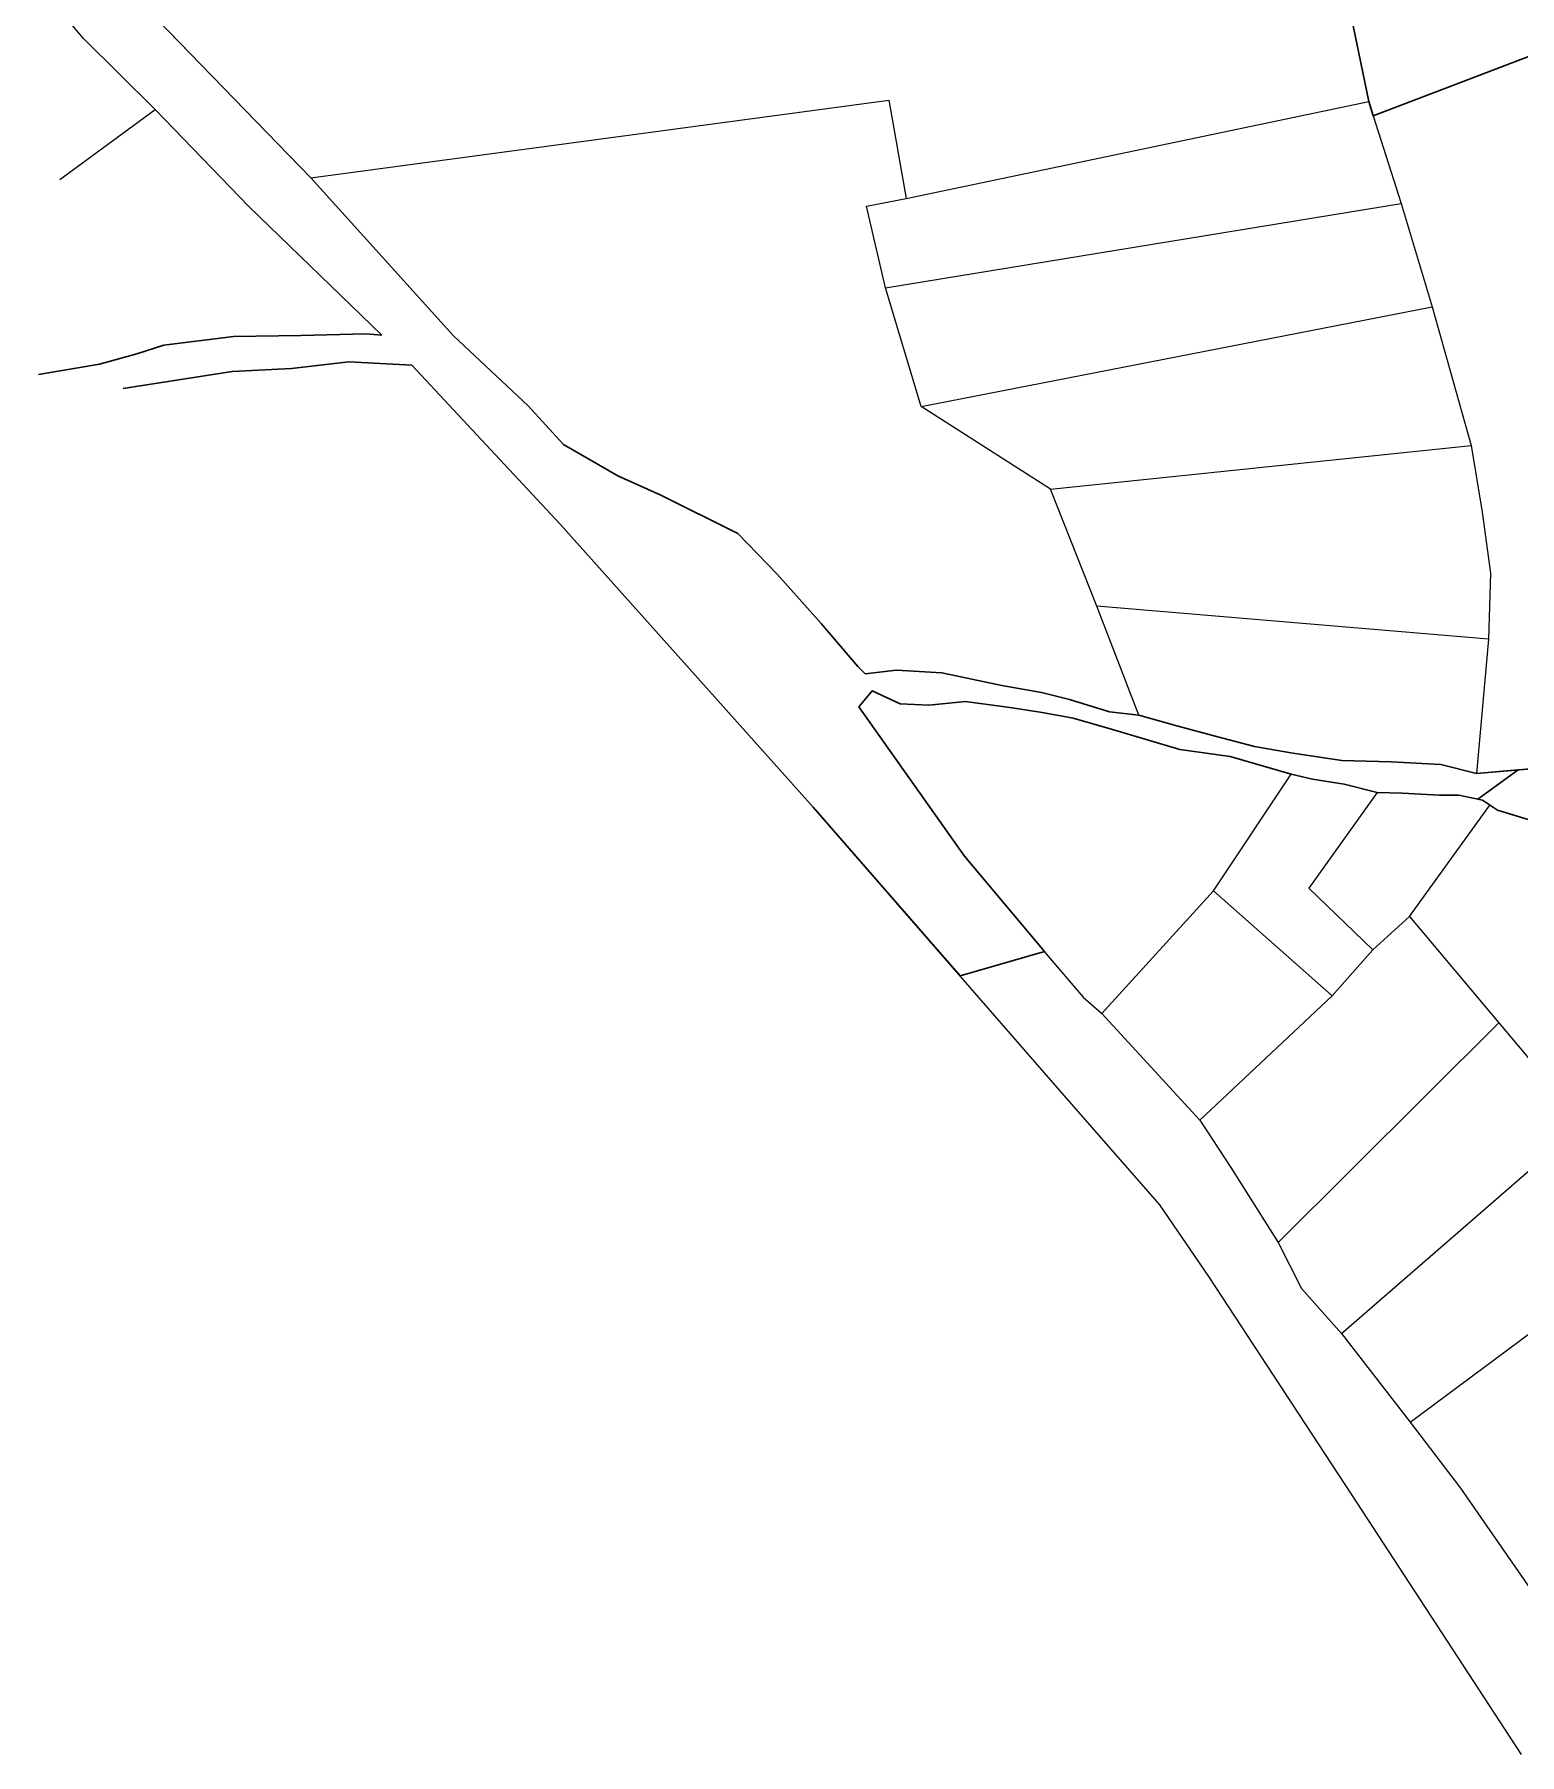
# Model space of a CAD drawing. Header units: millimetres. Extents: x 605783 to 626520, y 1302882 to 1324778.
# Drawn here: x 623377 to 623903, y 1322930 to 1323540 of the extents above; entities that cross this region are included whole.
import ezdxf

# ---------------------------------------------------------------- set-up
doc = ezdxf.new("R2010")
doc.units = ezdxf.units.MM
doc.layers.add('2', color=7, linetype='Continuous')
doc.layers.add('CVL_CUADCON_TIT', color=1, linetype='Continuous')

msp = doc.modelspace()

# ---------------------------------------------------------------- linework, layer by layer
at = {"layer": '2', "color": 1, "linetype": 'Continuous', "lineweight": 15}
for p, q in [((623849.40079, 1323515.75393), (623824.81079, 1323634.77693)), ((623394.01579, 1323538.03393), (623376.68579, 1323558.81493)), ((623404.08779, 1323561.44193), (623474.63779, 1323488.73493)), ((623419.48079, 1323512.95693), (623394.01579, 1323538.03393)), ((623850.88979, 1323510.66393), (623918.83679, 1323536.58693)), ((623474.63779, 1323488.73493), (623679.33579, 1323516.20893)), ((623679.33579, 1323516.20893), (623685.44879, 1323481.37493)), ((623685.44879, 1323481.37493), (623849.40079, 1323515.75393)), ((623849.40079, 1323515.75393), (623850.88979, 1323510.66393)), ((623385.71479, 1323488.09293), (623419.48079, 1323512.95693)), ((623850.88979, 1323510.66393), (623860.83679, 1323479.61093)), ((623671.46979, 1323478.68093), (623685.44879, 1323481.37493)), ((623678.12979, 1323449.68393), (623671.46979, 1323478.68093)), ((623678.12979, 1323449.68393), (623860.83679, 1323479.61093)), ((623860.83679, 1323479.61093), (623871.76079, 1323442.96293)), ((623690.79579, 1323407.69193), (623678.12979, 1323449.68393)), ((623690.79579, 1323407.69193), (623871.76079, 1323442.96293)), ((623871.76079, 1323442.96293), (623885.64879, 1323393.85293)), ((623736.54479, 1323378.41493), (623690.79579, 1323407.69193)), ((623736.54479, 1323378.41493), (623885.64879, 1323393.85293)), ((623885.64879, 1323393.85293), (623889.55179, 1323370.20793)), ((623753.01979, 1323336.90293), (623736.54479, 1323378.41493)), ((623889.55179, 1323370.20793), (623892.45379, 1323348.60193)), ((623892.45379, 1323348.60193), (623891.78979, 1323325.24293)), ((623891.78979, 1323325.24293), (623753.01979, 1323336.90293)), ((623767.91779, 1323298.31493), (623753.01979, 1323336.90293)), ((623891.78979, 1323325.24293), (623887.52879, 1323277.59893)), ((623794.28579, 1323236.13393), (623821.79479, 1323277.39293)), ((623852.27379, 1323270.88193), (623828.04479, 1323237.04693)), ((623863.80379, 1323227.02893), (623892.26279, 1323266.43293)), ((623754.82579, 1323192.56793), (623794.28579, 1323236.13393)), ((623836.31079, 1323198.91293), (623794.28579, 1323236.13393)), ((623828.04479, 1323237.04693), (623850.82479, 1323215.12793)), ((623850.82479, 1323215.12793), (623863.80379, 1323227.02893)), ((623863.80379, 1323227.02893), (623895.42179, 1323189.33093)), ((623836.31079, 1323198.91293), (623850.82479, 1323215.12793)), ((623789.47079, 1323154.81593), (623836.31079, 1323198.91293)), ((623754.82579, 1323192.56793), (623789.47079, 1323154.81593)), ((623817.28279, 1323111.45193), (623895.42179, 1323189.33093)), ((623895.42179, 1323189.33093), (623925.26879, 1323153.67193)), ((623839.72679, 1323079.25193), (623925.26879, 1323153.67193)), ((623863.94479, 1323047.81793), (623956.63679, 1323116.73893)), ((623839.72679, 1323079.25193), (623863.94479, 1323047.81793))]:
    msp.add_line(p, q, dxfattribs=at)
for points in [[(623499.69979, 1323432.91193), (623452.59279, 1323478.50193), (623419.48079, 1323512.95693)], [(623474.63779, 1323488.73493), (623525.08079, 1323432.73693), (623551.55979, 1323407.91893), (623564.04279, 1323394.23693), (623583.36979, 1323383.11593), (623598.62179, 1323376.30293), (623625.82479, 1323362.66693), (623639.75779, 1323348.32993)], [(623412.92179, 1323426.28893), (623422.55579, 1323429.36793), (623447.16479, 1323432.49393), (623471.01979, 1323432.82293), (623494.11379, 1323433.40293), (623499.69979, 1323432.91193)], [(623903.43079, 1322930.03893), (623843.21979, 1323022.34293), (623792.70479, 1323099.43293), (623775.35979, 1323124.78893), (623739.94379, 1323165.33293), (623652.54879, 1323265.68393), (623562.86979, 1323366.02793), (623510.39579, 1323422.27393)], [(623639.75779, 1323348.32993), (623655.37379, 1323330.74293), (623668.36979, 1323315.53693), (623670.91579, 1323313.00393), (623682.07979, 1323314.30893), (623698.07179, 1323313.34293), (623719.40679, 1323308.83593), (623733.37379, 1323306.33893), (623743.27979, 1323303.82893), (623757.50779, 1323299.55293), (623767.91779, 1323298.31493)], [(623673.47479, 1323306.91293), (623668.67179, 1323301.30893), (623706.16079, 1323248.31893), (623736.99479, 1323211.56993), (623748.20679, 1323198.39093), (623754.82579, 1323192.56793)], [(623821.79479, 1323277.39293), (623800.20079, 1323283.67893), (623782.42579, 1323286.16393), (623758.54379, 1323293.20393), (623744.57179, 1323297.22593), (623733.65179, 1323299.22393), (623722.98579, 1323300.96993), (623706.48179, 1323303.20493), (623693.54279, 1323301.89393), (623683.38879, 1323302.36993), (623673.47479, 1323306.91293)], [(623767.91779, 1323298.31493), (623781.38179, 1323294.54593), (623795.35479, 1323290.77793), (623808.81779, 1323287.26193), (623821.76879, 1323285.01593), (623839.79879, 1323282.27693), (623857.31279, 1323281.82393), (623874.82779, 1323280.86293), (623887.52879, 1323277.59893)], [(623852.27379, 1323270.88193), (623840.58879, 1323273.89393), (623829.41479, 1323275.63893), (623821.79479, 1323277.39293)], [(623887.52879, 1323277.59893), (623911.12579, 1323279.70493), (623941.58279, 1323279.79993), (623962.39479, 1323279.35693), (623980.67179, 1323278.65293), (624002.24579, 1323278.46593), (624020.26379, 1323278.77693), (624041.58179, 1323279.09593)], [(623889.59179, 1323268.20393), (623881.21079, 1323269.95593), (623874.35779, 1323269.93493), (623861.15779, 1323270.65593), (623852.27379, 1323270.88193)], [(624067.50879, 1323192.78393), (624038.52679, 1323207.17693), (624006.49579, 1323222.57693), (623978.79379, 1323233.66993), (623954.89479, 1323245.79293), (623937.35979, 1323252.59893), (623922.36879, 1323257.37993), (623907.38279, 1323260.89093), (623894.93379, 1323264.66293), (623889.59179, 1323268.20393)], [(623789.47079, 1323154.81593), (623800.44179, 1323138.07993), (623817.28279, 1323111.45193)], [(623817.28279, 1323111.45193), (623825.45979, 1323095.21493), (623839.72679, 1323079.25193)], [(623863.94479, 1323047.81793), (623881.79079, 1323024.49593), (623910.61079, 1322982.91393)]]:
    msp.add_lwpolyline(points, dxfattribs=at)
at = {"layer": 'CVL_CUADCON_TIT', "color": 1, "lineweight": 30, "ltscale": 0.5}
for p, q in [((623824.81079, 1323634.77693), (623849.40079, 1323515.75393)), ((623474.63779, 1323488.73493), (623404.08779, 1323561.44193)), ((623394.01579, 1323538.03393), (623419.48079, 1323512.95693)), ((623850.88979, 1323510.66393), (623918.83679, 1323536.58693)), ((623849.40079, 1323515.75393), (623850.88979, 1323510.66393)), ((623419.48079, 1323512.95693), (623452.59279, 1323478.50193)), ((623525.08079, 1323432.73693), (623474.63779, 1323488.73493)), ((623452.59279, 1323478.50193), (623499.69979, 1323432.91193)), ((623447.16479, 1323432.49393), (623422.55579, 1323429.36793)), ((623471.01979, 1323432.82293), (623447.16479, 1323432.49393)), ((623494.11379, 1323433.40293), (623471.01979, 1323432.82293)), ((623499.69979, 1323432.91193), (623494.11379, 1323433.40293)), ((623551.55979, 1323407.91893), (623525.08079, 1323432.73693)), ((623399.73679, 1323422.68993), (623412.92179, 1323426.28893)), ((623412.92179, 1323426.28893), (623399.73679, 1323422.68993)), ((623422.55579, 1323429.36793), (623412.92179, 1323426.28893)), ((623378.17579, 1323419.06493), (623399.73679, 1323422.68993)), ((623399.73679, 1323422.68993), (623378.17579, 1323419.06493)), ((623408.14079, 1323414.07693), (623446.69979, 1323420.04093)), ((623446.69979, 1323420.04093), (623467.76079, 1323421.12393)), ((623467.76079, 1323421.12393), (623488.05679, 1323423.47393)), ((623488.05679, 1323423.47393), (623510.39579, 1323422.27393)), ((623510.39579, 1323422.27393), (623562.86979, 1323366.02793)), ((623564.04279, 1323394.23693), (623551.55979, 1323407.91893)), ((623583.36979, 1323383.11593), (623564.04279, 1323394.23693)), ((623598.62179, 1323376.30293), (623583.36979, 1323383.11593)), ((623625.82479, 1323362.66693), (623598.62179, 1323376.30293)), ((623562.86979, 1323366.02793), (623652.54879, 1323265.68393)), ((623639.75779, 1323348.32993), (623625.82479, 1323362.66693)), ((623655.37379, 1323330.74293), (623639.75779, 1323348.32993)), ((623668.36979, 1323315.53693), (623655.37379, 1323330.74293)), ((623670.91579, 1323313.00393), (623668.36979, 1323315.53693)), ((623682.07979, 1323314.30893), (623670.91579, 1323313.00393)), ((623698.07179, 1323313.34293), (623682.07979, 1323314.30893)), ((623719.40679, 1323308.83593), (623698.07179, 1323313.34293)), ((623733.37379, 1323306.33893), (623719.40679, 1323308.83593)), ((623668.67179, 1323301.30893), (623673.47479, 1323306.91293)), ((623673.47479, 1323306.91293), (623683.38879, 1323302.36993)), ((623683.38879, 1323302.36993), (623693.54279, 1323301.89393)), ((623693.54279, 1323301.89393), (623706.48179, 1323303.20493)), ((623706.48179, 1323303.20493), (623722.98579, 1323300.96993)), ((623743.27979, 1323303.82893), (623733.37379, 1323306.33893)), ((623757.50779, 1323299.55293), (623743.27979, 1323303.82893)), ((623706.16079, 1323248.31893), (623668.67179, 1323301.30893)), ((623722.98579, 1323300.96993), (623733.65179, 1323299.22393)), ((623733.65179, 1323299.22393), (623744.57179, 1323297.22593)), ((623744.57179, 1323297.22593), (623758.54379, 1323293.20393)), ((623767.91779, 1323298.31493), (623757.50779, 1323299.55293)), ((623781.38179, 1323294.54593), (623767.91779, 1323298.31493)), ((623758.54379, 1323293.20393), (623782.42579, 1323286.16393)), ((623795.35479, 1323290.77793), (623781.38179, 1323294.54593)), ((623808.81779, 1323287.26193), (623795.35479, 1323290.77793)), ((623782.42579, 1323286.16393), (623800.20079, 1323283.67893)), ((623800.20079, 1323283.67893), (623821.79479, 1323277.39293)), ((623821.76879, 1323285.01593), (623808.81779, 1323287.26193)), ((623839.79879, 1323282.27693), (623821.76879, 1323285.01593)), ((623821.79479, 1323277.39293), (623829.41479, 1323275.63893)), ((623857.31279, 1323281.82393), (623839.79879, 1323282.27693)), ((623874.82779, 1323280.86293), (623857.31279, 1323281.82393)), ((623887.52879, 1323277.59893), (623874.82779, 1323280.86293)), ((623902.20753, 1323278.90899), (623887.52879, 1323277.59893)), ((623887.92272, 1323268.55284), (623902.20753, 1323278.90899)), ((623902.20753, 1323278.90899), (623887.92272, 1323268.55284)), ((623911.12579, 1323279.70493), (623902.20753, 1323278.90899)), ((623829.41479, 1323275.63893), (623840.58879, 1323273.89393)), ((623840.58879, 1323273.89393), (623852.27379, 1323270.88193)), ((623652.54879, 1323265.68393), (623704.60271, 1323205.91319)), ((623852.27379, 1323270.88193), (623861.15779, 1323270.65593)), ((623861.15779, 1323270.65593), (623874.35779, 1323269.93493)), ((623874.35779, 1323269.93493), (623881.21079, 1323269.95593)), ((623881.21079, 1323269.95593), (623887.92272, 1323268.55284)), ((623887.92272, 1323268.55284), (623889.59179, 1323268.20393)), ((623889.59179, 1323268.20393), (623894.93379, 1323264.66293)), ((623894.93379, 1323264.66293), (623907.38279, 1323260.89093)), ((623734.4954, 1323214.54879), (623706.16079, 1323248.31893)), ((623704.60271, 1323205.91319), (623734.4954, 1323214.54879))]:
    msp.add_line(p, q, dxfattribs=at)

doc.saveas('drawing.dxf')
